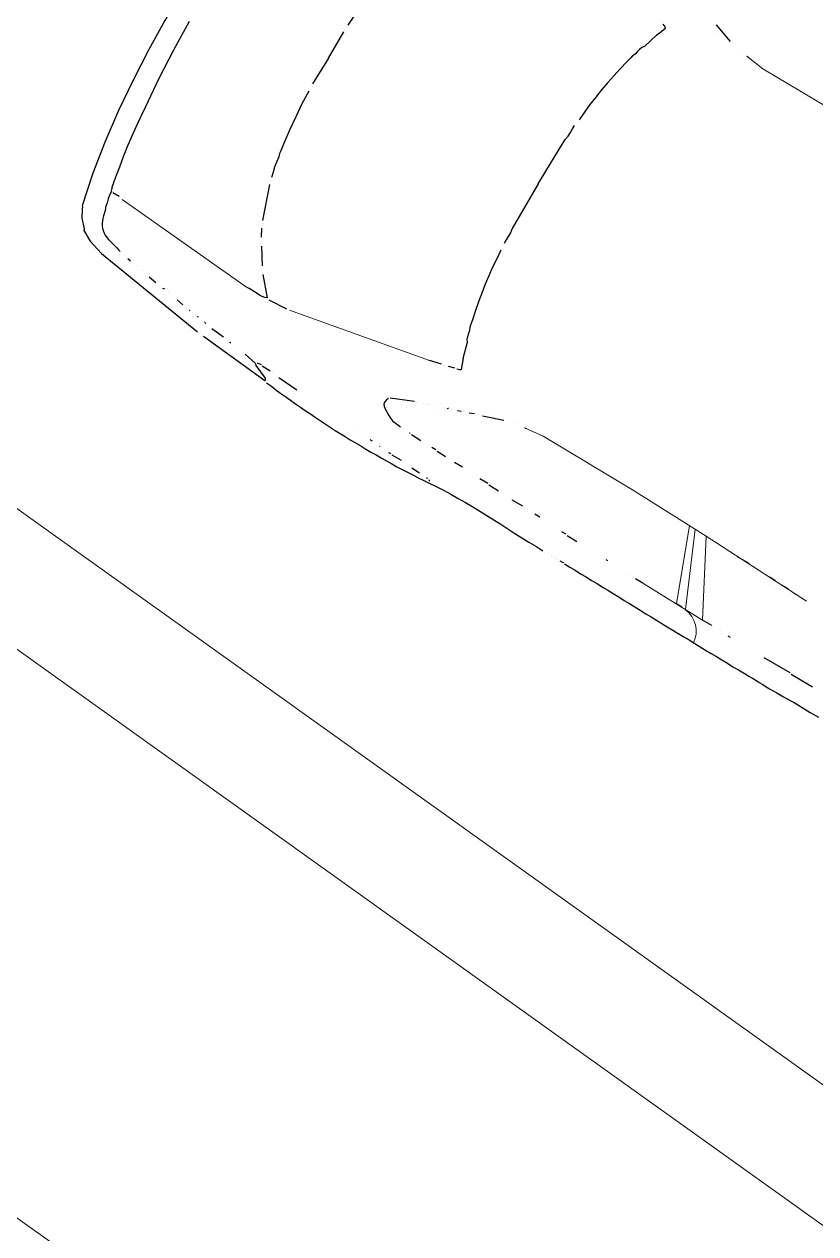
# Model space of a CAD drawing. Header units: metres. Extents: x -45 to 1930, y -347 to 488.
# Drawn here: x 158.956 to 161.032, y -43.084 to -39.914 of the extents above; entities that cross this region are included whole.
import ezdxf

# ---------------------------------------------------------------- set-up
doc = ezdxf.new("R2010")
doc.units = ezdxf.units.M
doc.layers.add('ZDIVO', color=1, linetype='Continuous')

# ---------------------------------------------------------------- blocks, each defined once
blk = doc.blocks.new('BMW3-PUD')
at = {"lineweight": 0}
for p, q in [((2.5694, 0.7572), (2.3861, 0.7602)), ((2.3861, 0.7602), (2.4905, 0.5663)), ((2.4387, 0.7593), (2.5245, 0.5656)), ((2.4664, 0.7589), (2.5425, 0.5652)), ((3.3491, 0.5435), (3.7319, 0.6186)), ((3.8595, 0.6254), (4.2578, 0.5956))]:
    blk.add_line(p, q, dxfattribs=at)
for points in [[(2.7721, 0.8189), (2.7556, 0.8195), (2.7391, 0.8193), (2.7225, 0.8198), (2.7053, 0.8196), (2.6887, 0.8202), (2.6722, 0.82), (2.6557, 0.8205), (2.6392, 0.8203), (2.6226, 0.8209), (2.6054, 0.8207), (2.5889, 0.8212), (2.5724, 0.821), (2.5558, 0.8216), (2.5393, 0.8214), (2.522, 0.8219), (2.5055, 0.8217), (2.489, 0.8223), (2.4725, 0.8221), (2.4559, 0.8226), (2.4387, 0.8224), (2.4221, 0.823), (2.4056, 0.8228), (2.3891, 0.8226), (2.3718, 0.8232), (2.3553, 0.823), (2.3388, 0.8235), (2.3215, 0.8233), (2.305, 0.8231), (2.2885, 0.8236), (2.272, 0.8234), (2.2547, 0.824), (2.2382, 0.8238), (2.2276, 0.8237), (2.2171, 0.8236), (2.2059, 0.8234), (2.1954, 0.8233), (2.1848, 0.8232), (2.1743, 0.8238), (2.1638, 0.8237), (2.1533, 0.8243), (2.1428, 0.8242), (2.1315, 0.824), (2.121, 0.8239), (2.1105, 0.8238), (2.1, 0.8237), (2.0895, 0.8235), (2.079, 0.8226), (2.0685, 0.8218), (2.0437, 0.8222), (2.0189, 0.8227), (1.9942, 0.8224)], [(3.686, 0.8133), (3.6702, 0.8146), (3.6552, 0.8167), (3.6394, 0.818), (3.6236, 0.8193), (3.6086, 0.8206), (3.5928, 0.8219), (3.577, 0.8225), (3.5612, 0.8238), (3.5455, 0.8244), (3.5304, 0.8257), (3.5146, 0.8263), (3.4989, 0.8268), (3.4831, 0.8274), (3.4673, 0.828), (3.4516, 0.8285), (3.4365, 0.8284), (3.4208, 0.8289), (3.405, 0.8287), (3.3892, 0.8285), (3.3734, 0.8291), (3.3577, 0.8289), (3.3419, 0.828), (3.3269, 0.8278), (3.3111, 0.8276), (3.2954, 0.8267), (3.2796, 0.8265), (3.2639, 0.8255), (3.2489, 0.8246), (3.2331, 0.8236), (3.2173, 0.8227), (3.2024, 0.821), (3.1866, 0.8201), (3.1648, 0.8183), (3.1431, 0.8166), (3.1213, 0.8156), (3.0988, 0.8153), (3.077, 0.815), (3.0552, 0.8148), (3.0334, 0.8153), (3.0117, 0.815), (2.9899, 0.8155), (2.9681, 0.816), (2.9463, 0.8172), (2.9246, 0.8177), (2.9028, 0.8182), (2.881, 0.8187), (2.86, 0.8185), (2.8382, 0.8189)], [(2.7751, 0.8182), (2.7781, 0.819), (2.7804, 0.819), (2.7826, 0.819), (2.7849, 0.8191)], [(2.7924, 0.8169), (2.7924, 0.8169)], [(2.7984, 0.8192), (2.7984, 0.8192)], [(2.7984, 0.8162), (2.7984, 0.8162)], [(2.8059, 0.8186), (2.8059, 0.8186)], [(2.8119, 0.8194), (2.8119, 0.8194)], [(2.8127, 0.8164), (2.8127, 0.8164)], [(2.8224, 0.8158), (2.8224, 0.8158)], [(3.1904, 0.8127), (3.1897, 0.8134), (3.1889, 0.8134), (3.1874, 0.8141), (3.1866, 0.8149)], [(3.195, 0.8119), (3.195, 0.8119), (3.1964, 0.812), (3.1972, 0.812), (3.1979, 0.812)], [(3.2446, 0.8088), (3.2205, 0.81)], [(3.3076, 0.8065), (3.2791, 0.8062)], [(3.3107, 0.8058), (3.3121, 0.8058), (3.3136, 0.8058), (3.3144, 0.8059), (3.3167, 0.8059)], [(3.3452, 0.804), (3.3452, 0.804), (3.346, 0.804), (3.346, 0.804), (3.346, 0.804)], [(3.3693, 0.802), (3.376, 0.8021)], [(3.4174, 0.7988), (3.4174, 0.7988)], [(3.7728, 0.7775), (3.7374, 0.7846), (3.7367, 0.7854), (3.7359, 0.7869), (3.7344, 0.7876), (3.7329, 0.7891), (3.6951, 0.8051), (3.6944, 0.8059), (3.6936, 0.8074), (3.6921, 0.8089), (3.692, 0.8111), (3.8897, 0.794)], [(2.1135, 0.7622), (2.0489, 0.7622)], [(2.1173, 0.7608), (2.1961, 0.7617)], [(2.2997, 0.7614), (2.3065, 0.7615)], [(2.3223, 0.7617), (2.3223, 0.7617)], [(3.6653, 0.7845), (3.6082, 0.7884)], [(3.6699, 0.7831), (3.6699, 0.7831)], [(3.6856, 0.7832), (3.6856, 0.7832)], [(3.7187, 0.7814), (3.6939, 0.7818)], [(3.7217, 0.7799), (3.7329, 0.7816)], [(3.7773, 0.7768), (3.7773, 0.7768)], [(3.8202, 0.7721), (3.8209, 0.7721), (3.8217, 0.7721), (3.8224, 0.7721), (3.8239, 0.7721)], [(3.8315, 0.77), (3.8315, 0.77)], [(3.8818, 0.7646), (3.8442, 0.7679)], [(3.8965, 0.791), (3.8965, 0.791), (3.8965, 0.791), (3.8958, 0.791), (3.8958, 0.791), (3.8958, 0.791), (3.8965, 0.791), (3.8965, 0.791), (3.8965, 0.791)], [(3.9067, 0.7604), (3.9059, 0.7603), (3.9044, 0.7611), (3.9036, 0.7618), (3.9021, 0.7618)], [(3.9033, 0.7896), (3.9033, 0.7896)], [(4.4034, 0), (4.4032, 0.0469), (4.4022, 0.1355), (4.3989, 0.2241), (4.3933, 0.3126), (4.3855, 0.4004), (4.374, 0.4881), (4.3586, 0.5758), (4.3388, 0.6634), (4.3373, 0.6649), (4.3358, 0.6671), (4.335, 0.6694), (4.335, 0.6709), (4.3227, 0.6917), (4.3037, 0.7125), (4.3029, 0.714), (4.3022, 0.7148), (4.3021, 0.7163), (4.3014, 0.717), (4.2727, 0.7325), (4.2312, 0.7447), (3.9093, 0.7919)], [(2.332, 0.7604), (2.332, 0.7604)], [(2.3538, 0.7606), (2.3538, 0.7606)], [(2.3576, 0.7599), (2.3861, 0.7602)], [(2.4499, 0.7587), (2.4664, 0.7589)], [(2.489, 0.7592), (2.489, 0.7592), (2.4905, 0.7592), (2.4912, 0.7592), (2.4912, 0.7592)], [(2.4987, 0.7586), (2.4987, 0.7586)], [(2.5228, 0.7589), (2.5228, 0.7589), (2.5243, 0.7589), (2.525, 0.7589), (2.525, 0.7589)], [(2.5694, 0.7572), (2.5926, 0.7574)], [(2.5987, 0.7553), (2.5987, 0.7553)], [(2.6114, 0.7577), (2.6114, 0.7577)], [(2.679, 0.754), (2.6805, 0.754), (2.6813, 0.754), (2.6828, 0.754), (2.6843, 0.754)], [(2.8044, 0.7517), (2.7744, 0.7521)], [(2.8082, 0.7503), (2.821, 0.7504)], [(2.8908, 0.7475), (2.9059, 0.7477)], [(2.9434, 0.7459), (2.9757, 0.7463)], [(2.9825, 0.7456), (2.9825, 0.7456)], [(3.0486, 0.7434), (3.0186, 0.7438)], [(3.0523, 0.7419), (3.0764, 0.7422)], [(3.1312, 0.7391), (3.156, 0.7394)], [(3.2101, 0.7378), (3.1838, 0.7382)], [(3.2146, 0.7363), (3.2266, 0.7365)], [(3.2905, 0.7342), (3.2612, 0.7354)], [(3.295, 0.7335), (3.295, 0.7335), (3.2957, 0.7336), (3.2965, 0.7336), (3.2965, 0.7336)], [(3.391, 0.6844), (3.3931, 0.6904), (3.3938, 0.6972), (3.393, 0.7032), (3.3892, 0.7084), (3.3823, 0.7136), (3.3748, 0.718), (3.3672, 0.7224), (3.3597, 0.726), (3.3514, 0.729), (3.3423, 0.7304), (3.3341, 0.7317), (3.3251, 0.7316)], [(3.9277, 0.7576), (3.9277, 0.7576), (3.9285, 0.7576), (3.93, 0.7576), (3.9307, 0.7577)], [(3.9382, 0.757), (3.9382, 0.757)], [(3.9555, 0.7549), (3.9555, 0.7549), (3.9563, 0.7549), (3.957, 0.755), (3.957, 0.755)], [(3.9653, 0.7528), (3.9653, 0.7528)], [(3.9984, 0.7472), (3.9796, 0.7507)], [(4.0029, 0.7458), (4.0029, 0.7458)], [(4.0285, 0.7423), (4.0285, 0.7423)], [(4.0413, 0.7402), (4.0428, 0.7402), (4.0435, 0.7402), (4.0451, 0.7402), (4.0458, 0.7402)], [(4.0526, 0.7396), (4.0526, 0.7396)], [(4.0924, 0.7333), (4.0699, 0.7368)], [(4.1165, 0.7291), (4.1165, 0.7291)], [(4.1376, 0.7248), (4.1376, 0.7248)], [(4.1489, 0.7227), (4.1489, 0.7227)], [(4.1654, 0.7207), (4.1564, 0.7221)], [(4.1699, 0.72), (4.1699, 0.72)], [(4.1775, 0.7178), (4.1775, 0.7178)], [(4.3462, 0.1056), (4.343, 0.1904), (4.3375, 0.2744), (4.3297, 0.3577), (4.3271, 0.3862), (4.3238, 0.4147), (4.3204, 0.4424), (4.3171, 0.4702), (4.3123, 0.4986), (4.3074, 0.5264), (4.3026, 0.5541), (4.297, 0.5826), (4.2955, 0.5848), (4.2947, 0.5878), (4.2939, 0.59), (4.2924, 0.5923), (4.2922, 0.6028), (4.2899, 0.6133), (4.2867, 0.6237), (4.2843, 0.635), (4.282, 0.6402), (4.2805, 0.6462), (4.2789, 0.6522), (4.2773, 0.6574), (4.275, 0.6641), (4.2727, 0.6701), (4.2703, 0.6761), (4.2665, 0.6821), (4.2627, 0.6865), (4.2581, 0.691), (4.2528, 0.6954), (4.2476, 0.6991), (4.2408, 0.702), (4.2332, 0.7042), (4.2257, 0.7064), (4.2189, 0.7078), (4.2114, 0.7099), (4.2046, 0.7114), (4.1978, 0.7135), (4.1918, 0.7157)], [(4.2969, 0.7155), (4.2969, 0.7155)], [(3.3282, 0.6566), (3.3872, 0.6813)], [(3.3369, 0.6807), (3.3369, 0.6807)], [(3.2622, 0.6475), (3.2622, 0.6475)], [(3.2781, 0.6395), (3.2781, 0.6395)], [(3.2886, 0.6434), (3.2886, 0.6434)], [(3.2945, 0.6457), (3.2945, 0.6457)], [(3.3043, 0.6488), (3.3043, 0.6488)], [(3.3207, 0.6558), (3.3207, 0.6558)], [(3.1388, 0.6063), (3.1388, 0.6063)], [(3.1764, 0.6037), (3.1891, 0.6084)], [(3.1951, 0.61), (3.1951, 0.61)], [(3.2033, 0.6123), (3.2033, 0.6123)], [(3.2093, 0.6154), (3.219, 0.6193)], [(3.2347, 0.6247), (3.2347, 0.6247)], [(3.2415, 0.6263), (3.2422, 0.6263), (3.243, 0.627), (3.2437, 0.6278), (3.2452, 0.6278)], [(3.2512, 0.6294), (3.2512, 0.6294)], [(3.2655, 0.6236), (3.2655, 0.6236)], [(3.6922, 0.6129), (3.6922, 0.6129)], [(3.7319, 0.6186), (3.7319, 0.6186)], [(3.7394, 0.6209), (3.7911, 0.6238)], [(3.8398, 0.5749), (3.7987, 0.6217), (3.8047, 0.624), (3.8121, 0.6256), (3.8196, 0.6257), (3.8272, 0.6257), (3.8354, 0.6251), (3.8437, 0.6252), (3.852, 0.6246), (3.8595, 0.6254)], [(2.2081, 0.5764), (2.2096, 0.5764), (2.2103, 0.5764), (2.2118, 0.5764), (2.2133, 0.5765)], [(2.2268, 0.5766), (2.2268, 0.5766)], [(2.2336, 0.5745), (2.2547, 0.5747)], [(2.2922, 0.5721), (2.2757, 0.5734)], [(2.2845, 0.5893), (2.2845, 0.5893)], [(3.0724, 0.5709), (3.0724, 0.5709)], [(3.1016, 0.5788), (3.1555, 0.5975)], [(3.1421, 0.5823), (3.1421, 0.5823)], [(3.1622, 0.5983), (3.1622, 0.5983)], [(3.1689, 0.6006), (3.1689, 0.6006)], [(3.603, 0.5946), (3.603, 0.5946)], [(4.2683, 0.5927), (4.2871, 0.5929)], [(2.3936, 0.5703), (2.3583, 0.5699)], [(3.3176, 0.5363), (3.3491, 0.5435)], [(3.8811, 0.513), (3.8535, 0.5562)], [(3.2768, 0.4931), (3.266, 0.5214), (3.2675, 0.523), (3.2697, 0.5245), (3.2727, 0.5253), (3.2764, 0.5268)], [(3.2824, 0.5269), (3.2989, 0.5316)], [(3.3109, 0.5347), (3.3109, 0.5347)], [(3.2768, 0.4931), (3.2886, 0.4519), (3.2932, 0.4459), (3.2955, 0.4385), (3.2979, 0.4295), (3.2995, 0.422), (3.3026, 0.4145), (3.3042, 0.4078), (3.3057, 0.401), (3.3073, 0.3935), (3.3129, 0.3688), (3.3176, 0.3448), (3.3224, 0.3209), (3.3265, 0.2962), (3.3298, 0.2722), (3.3331, 0.2482), (3.3349, 0.2234), (3.3367, 0.1986)], [(3.8864, 0.5071), (3.8864, 0.5071)], [(3.8902, 0.4996), (3.8902, 0.4996)], [(3.9056, 0.4727), (3.8941, 0.4937)], [(3.9079, 0.4653), (3.9079, 0.4653)], [(3.9102, 0.46), (3.9102, 0.46)], [(3.9459, 0.3636), (3.9133, 0.4541)], [(3.9491, 0.3516), (3.9491, 0.3516)], [(3.9836, 0.1005), (3.9817, 0.1388), (3.9782, 0.1763), (3.974, 0.2145), (3.969, 0.2535), (3.9674, 0.2633), (3.9658, 0.2722), (3.9649, 0.2805), (3.9626, 0.2887), (3.9609, 0.3037), (3.9577, 0.3179), (3.9546, 0.3314), (3.9514, 0.3449)], [(3.3424, 0), (3.3423, 0.044), (3.3412, 0.1356), (3.3395, 0.1476), (3.3394, 0.1589), (3.3393, 0.1694), (3.3391, 0.1799)], [(3.9834, 0), (3.9846, 0.0795)], [(3.9853, 0.0855), (3.9853, 0.0855)], [(3.9834, 0), (3.9846, -0.0795)], [(3.3424, 0), (3.3423, -0.044), (3.3412, -0.1356), (3.3395, -0.1476), (3.3394, -0.1589), (3.3393, -0.1694), (3.3391, -0.1799)], [(3.9853, -0.0855), (3.9853, -0.0855)], [(3.9836, -0.1005), (3.9817, -0.1388), (3.9782, -0.1763), (3.974, -0.2145), (3.969, -0.2535), (3.9674, -0.2633), (3.9658, -0.2722), (3.9649, -0.2805), (3.9626, -0.2887), (3.9609, -0.3037), (3.9577, -0.3179), (3.9546, -0.3314), (3.9514, -0.3449)], [(3.2768, -0.4931), (3.2886, -0.4519), (3.2932, -0.4459), (3.2955, -0.4385), (3.2979, -0.4295), (3.2995, -0.422), (3.3026, -0.4145), (3.3042, -0.4078), (3.3057, -0.401), (3.3073, -0.3935), (3.3129, -0.3688), (3.3176, -0.3448), (3.3224, -0.3209), (3.3265, -0.2962), (3.3298, -0.2722), (3.3331, -0.2482), (3.3349, -0.2234), (3.3367, -0.1986)], [(3.2768, -0.4931), (3.266, -0.5214), (3.2675, -0.523), (3.2697, -0.5245), (3.2727, -0.5253), (3.2764, -0.5268)], [(3.0724, -0.5709), (3.0724, -0.5709)], [(3.1016, -0.5788), (3.1555, -0.5975)], [(3.1421, -0.5823), (3.1421, -0.5823)], [(3.1388, -0.6063), (3.1388, -0.6063)]]:
    blk.add_lwpolyline(points)
for points in [[(2.1773, 0.5775), (2.4905, 0.5663), (2.7189, 0.5615), (2.9922, 0.561), (3.0454, 0.5676), (3.0447, 0.5676), (3.0432, 0.5676), (3.0424, 0.5668), (3.0409, 0.5668)], [(2.1773, -0.5775), (2.4905, -0.5663), (2.7189, -0.5615), (2.9922, -0.561), (3.0454, -0.5676), (3.0447, -0.5676), (3.0432, -0.5676), (3.0424, -0.5668), (3.0409, -0.5668)]]:
    blk.add_lwpolyline(points, dxfattribs=at)
blk.add_arc((2.4455, 0.8293), 0.0702, 185.0865, 264.4197, dxfattribs=at)

msp = doc.modelspace()

# ---------------------------------------------------------------- linework, layer by layer
at = {"linetype": 'Continuous', "lineweight": 0}
for p, q in [((156.911278, -39.735876), (166.335269, -46.47111)), ((166.325758, -46.833055), (156.736842, -39.97995)), ((155.836259, -40.849548), (166.629053, -48.484692))]:
    msp.add_line(p, q, dxfattribs=at)
at = {"layer": 'ZDIVO', "linetype": 'Continuous', "lineweight": 0, "flags": 128}
msp.add_lwpolyline([(166.325758, -46.833055), (143.183432, -30.29346), (142.741859, -30.019693), (142.651262, 7.836083), (146.725913, 7.633634), (157.126179, 7.416588), (173.355135, 6.497163), (171.758768, -9.17884), (169.47157, -21.436195), (167.875314, -30.444402), (166.433603, -42.7286)], close=True, dxfattribs=at)

# ---------------------------------------------------------------- block references
at = {"linetype": 'Continuous', "lineweight": 0, "rotation": 149.0962147816972}
msp.add_blockref('BMW3-PUD', (163.171962, -42.049193), dxfattribs=at)

doc.saveas('drawing.dxf')
